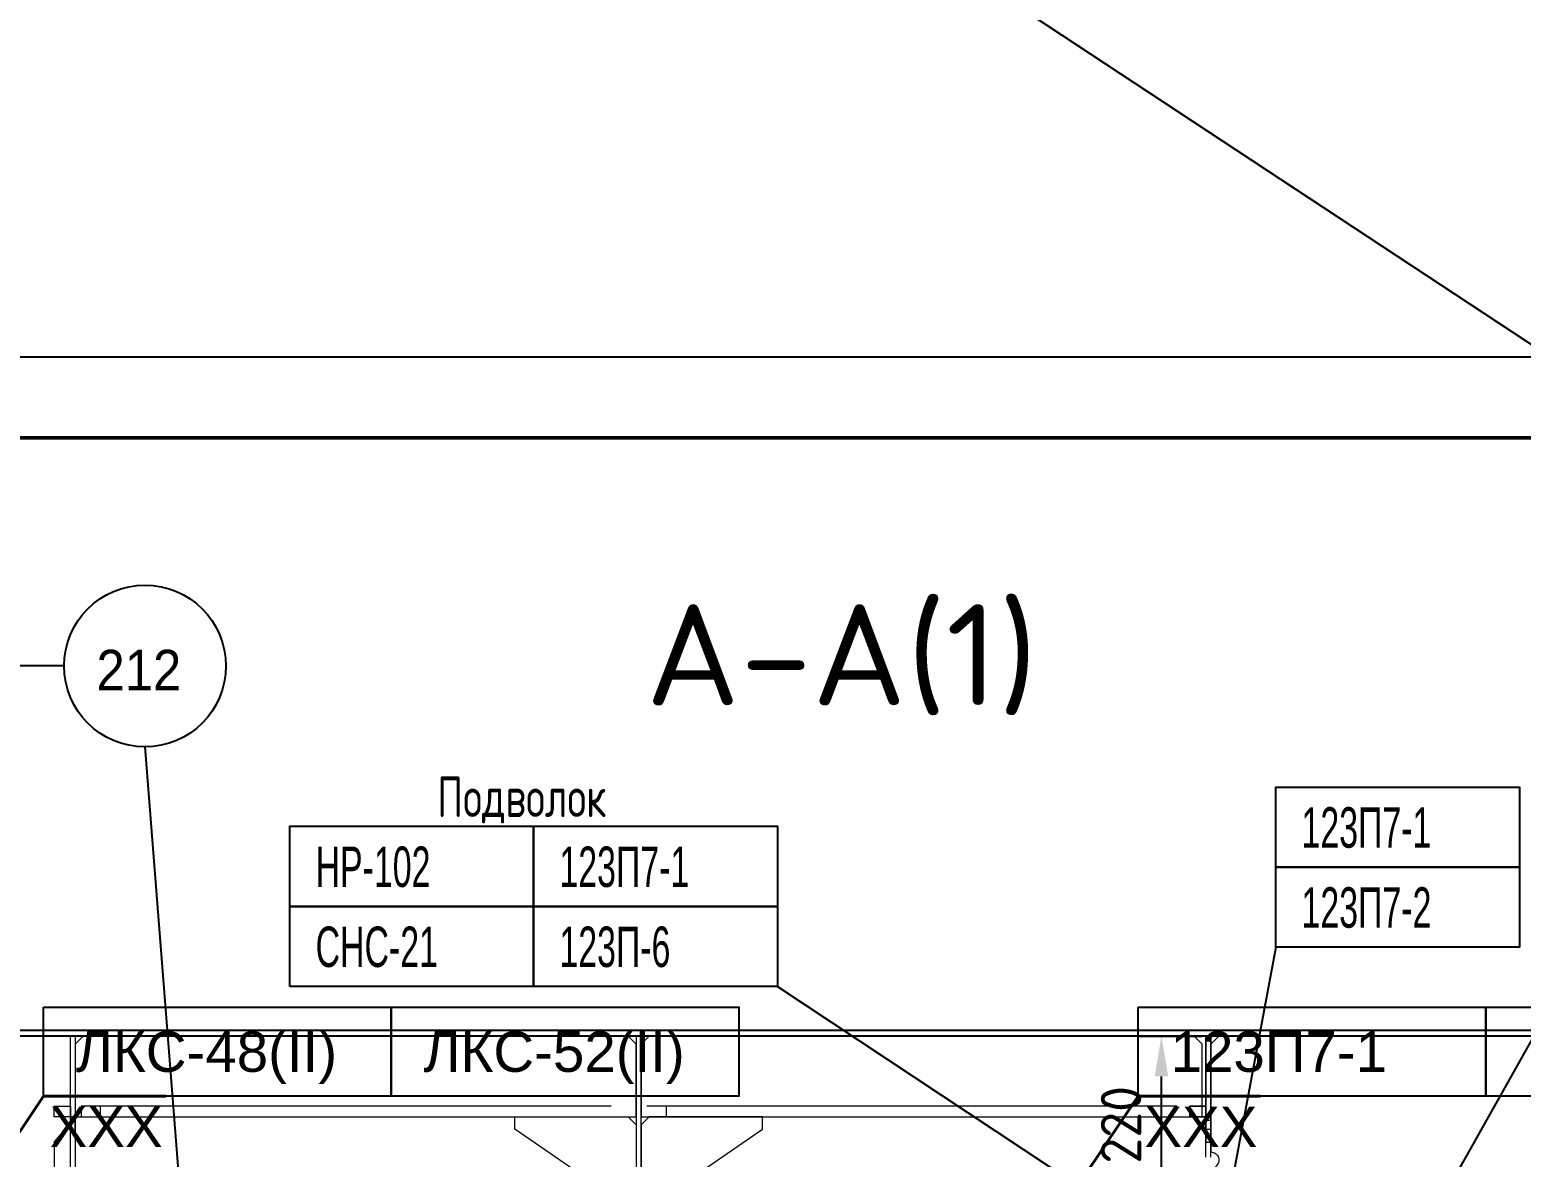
# Model space of a CAD drawing. Header units: millimetres. Extents: x -35117 to 70520, y -28859 to 27816.
# Drawn here: x -9857 to -8012, y -5275 to -3881 of the extents above; entities that cross this region are included whole.
import ezdxf

# ---------------------------------------------------------------- set-up
doc = ezdxf.new("R2010")
doc.units = ezdxf.units.MM
for name, color, linetype in [('DIMENSION', 1, 'Continuous'), ('FORM', 7, 'Continuous'), ('Выноски', 7, 'Continuous'), ('ВыноскиНаПолеЧертежа', 7, 'Continuous'), ('Насыщение', 7, 'Continuous'), ('ПозицииОборудования', 7, 'Continuous')]:
    doc.layers.add(name, color=color, linetype=linetype)
for name, color, linetype, lineweight in [('FORM1', 4, 'Continuous', 50), ('Hull', 1, 'Continuous', 40), ('ТРАССЫ', 7, 'Continuous', 40)]:
    doc.layers.add(name, color=color, linetype=linetype, lineweight=lineweight)
doc.styles.add('SIMPLEX', font='simplex.shx', dxfattribs={"width": 0.9, "height": 50})
doc.styles.get("Standard").update_dxf_attribs({"font": 'arial.ttf'})
doc.styles.add('Standard1', font='simplex.shx', dxfattribs={"height": 2.5})
doc.dimstyles.new('М_20 -1', dxfattribs={"dimscale": 0, "dimtxt": 50, "dimasz": 50, "dimexe": 50, "dimexo": 0, "dimgap": 25, "dimtad": 1, "dimdec": 0, "dimrnd": 5, "dimdsep": 46, "dimtxsty": 'SIMPLEX', "dimcen": 50, "dimclrd": 1, "dimclre": 1, "dimclrt": 3, "dimadec": 0, "dimazin": 0, "dimtfac": 1, "dimtdec": 0, "dimtmove": 0, "dimatfit": 3, "dimfxl": 1, "dimtolj": 1, "dimtzin": 0, "dimarcsym": 0})

# ---------------------------------------------------------------- blocks, each defined once
blk = doc.blocks.new('*D78')
at = {"layer": 'Defpoints', "color": 0, "linetype": 'Continuous'}
for p in [(-8485.8, -5125.4), (-8456.7, -5125.4), (-8572.6, -5345)]:
    blk.add_point(p, dxfattribs=at)
at = {"layer": 'DIMENSION', "color": 1, "linetype": 'Continuous', "lineweight": -2}
for p, q in [((-8485.8, -5125.4), (-8406.7, -5125.4)), ((-8456.7, -5295), (-8456.7, -5175.4)), ((-8572.6, -5345), (-8406.7, -5345))]:
    blk.add_line(p, q, dxfattribs=at)
at = {"layer": 'DIMENSION', "color": 1, "linetype": 'Continuous'}
for points in [[(-8465, -5175.4), (-8448.3, -5175.4), (-8456.7, -5125.4)], [(-8465, -5295), (-8448.3, -5295), (-8456.7, -5345)]]:
    blk.add_solid(points, dxfattribs=at)
at = {"layer": 'DIMENSION', "color": 3, "linetype": 'Continuous', "insert": (-8506.7, -5235.2), "char_height": 50, "attachment_point": 5, "rotation": 90, "style": 'SIMPLEX'}
blk.add_mtext('\\A1;220', dxfattribs=at)
blk = doc.blocks.new('*U353')
for p, q in [((0, 0), (74.4, 110.2)), ((74.4, 110.2), (225.6, 110.2))]:
    blk.add_line(p, q)
blk.add_circle((0, 0), 10)
blk.add_circle((0, 0), 10)
for tag, p in [('НАЗВАНИЕ_ПЕРЕХОДА', (86.2, 116.4)), ('СПРАВКА_ПЕРЕХОДА', (82, 47.2))]:
    blk.add_attdef(tag, p, '', height=50)
at = {"flags": 1}
for tag, p in [('ДЛИНА_ПЕРЕХОДА', (104.7, -170.5)), ('СУФИКС', (95, -250.5)), ('ID_перех', (95, -319.4))]:
    blk.add_attdef(tag, p, '', height=50, dxfattribs=at)
blk = doc.blocks.new('*U417')
for p, q in [((0, 0), (74.4, 110.2)), ((74.4, 110.2), (225.6, 110.2))]:
    blk.add_line(p, q)
blk.add_circle((0, 0), 10)
blk.add_circle((0, 0), 10)
for tag, p in [('НАЗВАНИЕ_ПЕРЕХОДА', (86.2, 116.4)), ('СПРАВКА_ПЕРЕХОДА', (82, 47.2))]:
    blk.add_attdef(tag, p, '', height=50)
at = {"flags": 1}
for tag, p in [('ДЛИНА_ПЕРЕХОДА', (104.7, -170.5)), ('СУФИКС', (95, -250.5)), ('ID_перех', (95, -319.4))]:
    blk.add_attdef(tag, p, '', height=50, dxfattribs=at)

msp = doc.modelspace()

# ---------------------------------------------------------------- linework, layer by layer
at = {"color": 3}
for p, q in [((-6300.653, -5118.425), (-11900.405, -5118.425)), ((-6300.653, -5125.425), (-11900.405, -5125.425))]:
    msp.add_line(p, q, dxfattribs=at)
msp.add_lwpolyline([(-7624.675, -4516.826), (-15394.147, 603.822)])
at = {"layer": 'FORM', "color": 7}
msp.add_lwpolyline([(-13163.591, -16165.54), (3636.409, -16165.54), (3636.409, -4285.54), (-13163.591, -4285.54)], close=True, dxfattribs=at)
at = {"layer": 'FORM1'}
msp.add_line((3536.409, -4385.54), (-12763.591, -4385.54), dxfattribs=at)
at = {"layer": 'Hull', "color": 86, "linetype": 'Continuous', "lineweight": 20}
for p, q in [((-8401.654, -5275.09), (-8401.654, -5125.09)), ((-8401.654, -5275.09), (-8401.654, -5125.09)), ((-8401.654, -5125.425), (-8401.654, -5225.439)), ((-8401.654, -5125.425), (-8401.654, -5225.439)), ((-8395.654, -5225.439), (-8395.654, -5125.425)), ((-8395.654, -5225.439), (-8395.654, -5125.425)), ((-9793.258, -5212.033), (-9793.258, -5225.425)), ((-9769.418, -5212.033), (-9793.258, -5212.033)), ((-9769.418, -5212.033), (-9769.418, -5225.425)), ((-9137.392, -5212.033), (-9769.418, -5212.033)), ((-9069.418, -5212.033), (-9093.258, -5212.033)), ((-9069.418, -5212.033), (-9069.418, -5225.425)), ((-8437.392, -5212.033), (-9069.418, -5212.033)), ((-9800.405, -5225.425), (-9806.405, -5225.425)), ((-9806.405, -5225.425), (-9806.405, -5240.425)), ((-9800.405, -5240.425), (-9800.405, -5225.425)), ((-9793.258, -5225.425), (-9769.418, -5225.425)), ((-9769.418, -5225.425), (-9137.392, -5225.425)), ((-9093.258, -5225.425), (-9069.418, -5225.425)), ((-9069.418, -5225.425), (-8437.392, -5225.425)), ((-8401.654, -5225.439), (-8395.654, -5225.439)), ((-8401.654, -5225.439), (-8401.654, -5229.585)), ((-8401.654, -5225.439), (-8395.654, -5225.439)), ((-8401.654, -5225.439), (-8401.654, -5229.585)), ((-8401.654, -5229.585), (-8395.654, -5229.585)), ((-8401.654, -5229.585), (-8401.654, -5240.497)), ((-8401.654, -5229.585), (-8395.654, -5229.585)), ((-8401.654, -5229.585), (-8401.654, -5240.497)), ((-8395.654, -5229.585), (-8395.654, -5225.439)), ((-8395.654, -5229.585), (-8395.654, -5225.439)), ((-8395.654, -5240.497), (-8395.654, -5229.585)), ((-8395.654, -5240.497), (-8395.654, -5229.585)), ((-8401.654, -5240.497), (-8395.654, -5240.497)), ((-8401.654, -5240.497), (-8401.654, -5256.569)), ((-8401.654, -5240.497), (-8395.654, -5240.497)), ((-8401.654, -5240.497), (-8401.654, -5256.569)), ((-8401.654, -5256.569), (-8395.654, -5256.569)), ((-8401.654, -5256.569), (-8395.654, -5256.569)), ((-8395.654, -5256.569), (-8395.654, -5240.497)), ((-8395.654, -5256.569), (-8395.654, -5240.497)), ((-8395.654, -5275.425), (-8395.654, -5256.569)), ((-8395.654, -5275.425), (-8395.654, -5256.569))]:
    msp.add_line(p, q, dxfattribs=at)
for points in [[(-9800.405, -5125.425), (-9800.405, -5225.425), (-9806.405, -5225.425), (-9806.405, -5125.425), (-9800.405, -5125.425)], [(-9116.403, -5125.425), (-9790.408, -5125.425), (-9800.405, -5135.426), (-9800.405, -5225.425), (-9106.405, -5225.425), (-9106.405, -5135.426), (-9116.403, -5125.425)], [(-9106.405, -5125.425), (-9106.405, -5325.425), (-9100.405, -5325.425), (-9100.405, -5125.425), (-9106.405, -5125.425)], [(-8416.403, -5125.425), (-9090.408, -5125.425), (-9100.405, -5135.426), (-9100.405, -5225.425), (-8406.405, -5225.425), (-8406.405, -5135.426), (-8416.403, -5125.425)], [(-8395.654, -5125.425), (-8395.654, -5225.425), (-8401.654, -5225.425), (-8401.654, -5125.425), (-8395.654, -5125.425)], [(-8395.654, -5225.425), (-8395.654, -5125.425), (-8401.654, -5125.425), (-8401.654, -5225.425), (-8395.654, -5225.425)], [(-8395.654, -5125.425), (-8395.654, -5225.425), (-8401.654, -5225.425), (-8401.654, -5125.425), (-8395.654, -5125.425)], [(-8395.654, -5225.425), (-8395.654, -5125.425), (-8401.654, -5125.425), (-8401.654, -5225.425), (-8395.654, -5225.425)], [(-9806.405, -5225.425), (-9826.406, -5225.425), (-9826.406, -5212.033), (-9806.405, -5212.033), (-9806.405, -5225.425)], [(-8401.654, -5225.425), (-8421.652, -5225.425), (-8421.652, -5212.034), (-8401.654, -5212.034), (-8401.654, -5225.425)], [(-8421.652, -5225.425), (-8401.654, -5225.425), (-8401.654, -5212.034), (-8421.652, -5212.034), (-8421.652, -5225.425)], [(-8401.654, -5225.425), (-8421.652, -5225.425), (-8421.652, -5212.034), (-8401.654, -5212.034), (-8401.654, -5225.425)], [(-8421.652, -5225.425), (-8401.654, -5225.425), (-8401.654, -5212.034), (-8421.652, -5212.034), (-8421.652, -5225.425)], [(-9806.405, -7711.274), (-9806.405, -5232.576), (-9826.406, -5256.411), (-9826.406, -7687.439), (-9806.405, -7711.274)], [(-9800.405, -5225.425), (-9800.405, -7718.425), (-9806.405, -7718.425), (-9806.405, -5225.425), (-9800.405, -5225.425)], [(-9106.405, -5235.426), (-9106.405, -5315.425), (-9116.403, -5325.425), (-9133.407, -5325.425), (-9256.405, -5240.425), (-9256.405, -5225.425), (-9116.403, -5225.425), (-9106.405, -5235.426)], [(-9100.405, -5235.426), (-9100.405, -5315.425), (-9090.408, -5325.425), (-9073.403, -5325.425), (-8950.405, -5240.425), (-8950.405, -5225.425), (-9090.408, -5225.425), (-9100.405, -5235.426)]]:
    msp.add_lwpolyline(points, dxfattribs=at)
msp.add_lwpolyline([(-7357.654, -5125.425), (-8385.653, -5125.425), (-8395.654, -5135.426), (-8395.654, -5268.808, -0.16015846), (-8389.718, -5270.758, -0.16017485), (-8386.099, -5275.85, -0.16015542), (-8386.209, -5282.097, -0.16015719), (-8390.005, -5287.059), (-7357.654, -6517.155), (-7357.654, -5125.425)], format="xyb", dxfattribs=at)
msp.add_lwpolyline([(-7357.654, -5125.425), (-8385.653, -5125.425), (-8395.654, -5135.426), (-8395.654, -5268.808, -0.16015846), (-8389.718, -5270.758, -0.16017485), (-8386.099, -5275.85, -0.16015542), (-8386.209, -5282.097, -0.16015719), (-8390.005, -5287.059), (-7357.654, -6517.155), (-7357.654, -5125.425)], format="xyb", dxfattribs=at)
at = {"layer": 'Выноски', "color": 1}
for points in [[(-8315.386, -4916.382), (-8315.386, -4817.382), (-8013.748, -4817.382), (-8013.748, -4916.382), (-8315.386, -4916.382)], [(-9535.07, -4964.956), (-9535.07, -4865.956), (-9233.433, -4865.956), (-9233.433, -4964.956), (-9535.07, -4964.956)], [(-9233.433, -4964.956), (-9233.433, -4865.956), (-8931.795, -4865.956), (-8931.795, -4964.956), (-9233.433, -4964.956)], [(-8315.386, -5015.382), (-8315.386, -4916.382), (-8013.748, -4916.382), (-8013.748, -5015.382), (-8315.386, -5015.382)], [(-9535.07, -5063.956), (-9535.07, -4964.956), (-9233.433, -4964.956), (-9233.433, -5063.956), (-9535.07, -5063.956)], [(-9233.433, -5063.956), (-9233.433, -4964.956), (-8931.795, -4964.956), (-8931.795, -5063.956), (-9233.433, -5063.956)], [(-8931.795, -5063.956), (-8560.092, -5310.136)]]:
    msp.add_lwpolyline(points, dxfattribs=at)
at = {"layer": 'ВыноскиНаПолеЧертежа', "color": 0}
for points in [[(-9839.667, -5089.699), (-9409.667, -5089.699), (-9409.667, -5199.699), (-9839.667, -5199.699)], [(-9409.667, -5089.699), (-8979.667, -5089.699), (-8979.667, -5199.699), (-9409.667, -5199.699)], [(-8485.379, -5089.699), (-8055.379, -5089.699), (-8055.379, -5199.699), (-8485.379, -5199.699)], [(-8055.379, -5089.699), (-7625.379, -5089.699), (-7625.379, -5199.699), (-8055.379, -5199.699)]]:
    msp.add_lwpolyline(points, close=True, dxfattribs=at)
at = {"layer": 'Насыщение', "color": 1}
msp.add_lwpolyline([(-9714.098, -4767.594), (-9619.234, -5977.797), (-9843.142, -6515.632)], dxfattribs=at)
at = {"layer": 'ПозицииОборудования', "color": 1}
msp.add_line((-9814.098, -4667.594), (-10063.679, -4667.594), dxfattribs=at)
for points in [[(-8315.386, -5015.382), (-8461.888, -5801.18)], [(-8421.195, -5882.333), (-7936.441, -5019.739)]]:
    msp.add_lwpolyline(points, dxfattribs=at)
msp.add_circle((-9714.098, -4667.594), 100, dxfattribs=at)

# ---------------------------------------------------------------- block references
at = {"layer": 'ТРАССЫ'}
ref = msp.add_blockref('*U417', (-9914.046, -5309.946), dxfattribs=at)
ref.add_attrib('СПРАВКА_ПЕРЕХОДА', 'ХХХ', (-9832.014, -5262.73), dxfattribs={"layer": '0', "height": 50})
ref = msp.add_blockref('*U353', (-8559.757, -5309.946), dxfattribs=at)
ref.add_attrib('СПРАВКА_ПЕРЕХОДА', 'ХХХ', (-8477.725, -5262.73), dxfattribs={"layer": '0', "height": 50})

# ---------------------------------------------------------------- texts
at = {"color": 4, "style": 'Standard1'}
msp.add_text('А-А(1)', height=125, dxfattribs=at).set_placement((-9094.927, -4716.188, 0))
at = {"layer": 'FORM', "color": 3, "style": 'Standard1', "width": 0.7}
msp.add_text('Подволок', height=50, dxfattribs=at).set_placement((-9352.763, -4854.498))
at = {"layer": 'Выноски', "color": 3, "width": 0.6}
for s, p in [('123П7-1', (-8283.386, -4892.382)), ('НР-102', (-9503.07, -4940.956)), ('123П7-1', (-9201.433, -4940.956)), ('123П7-2', (-8283.386, -4991.382)), ('СНС-21', (-9503.07, -5039.956)), ('123П-6', (-9201.433, -5039.956))]:
    msp.add_text(s, height=50, dxfattribs=at).set_placement(p)
at = {"layer": 'ВыноскиНаПолеЧертежа', "color": 0}
for s, p in [('ЛКС-48(II)', (-9799.667, -5169.699)), ('ЛКС-52(II)', (-9369.667, -5169.699)), ('123П7-1', (-8445.379, -5169.699))]:
    msp.add_text(s, height=50, dxfattribs=at).set_placement(p)
at = {"layer": 'ПозицииОборудования', "color": 3, "width": 0.9}
msp.add_text('212', height=50, dxfattribs=at).set_placement((-9774.098, -4697.594))

# ---------------------------------------------------------------- dimensions: what is measured, and where the dimension line sits
at = {"layer": 'DIMENSION', "color": 1, "linetype": 'Continuous'}
dim = msp.add_linear_dim(base=(-8456.67, -5125.425), p1=(-8572.592, -5345.028), p2=(-8485.753, -5125.425), angle=90, dimstyle='М_20 -1', override={"dimscale": 1}, dxfattribs=at)
dim.commit()
dim.dimension.update_dxf_attribs({"geometry": '*D78', "text_midpoint": (-8506.67, -5235.227)})

doc.saveas('drawing.dxf')
